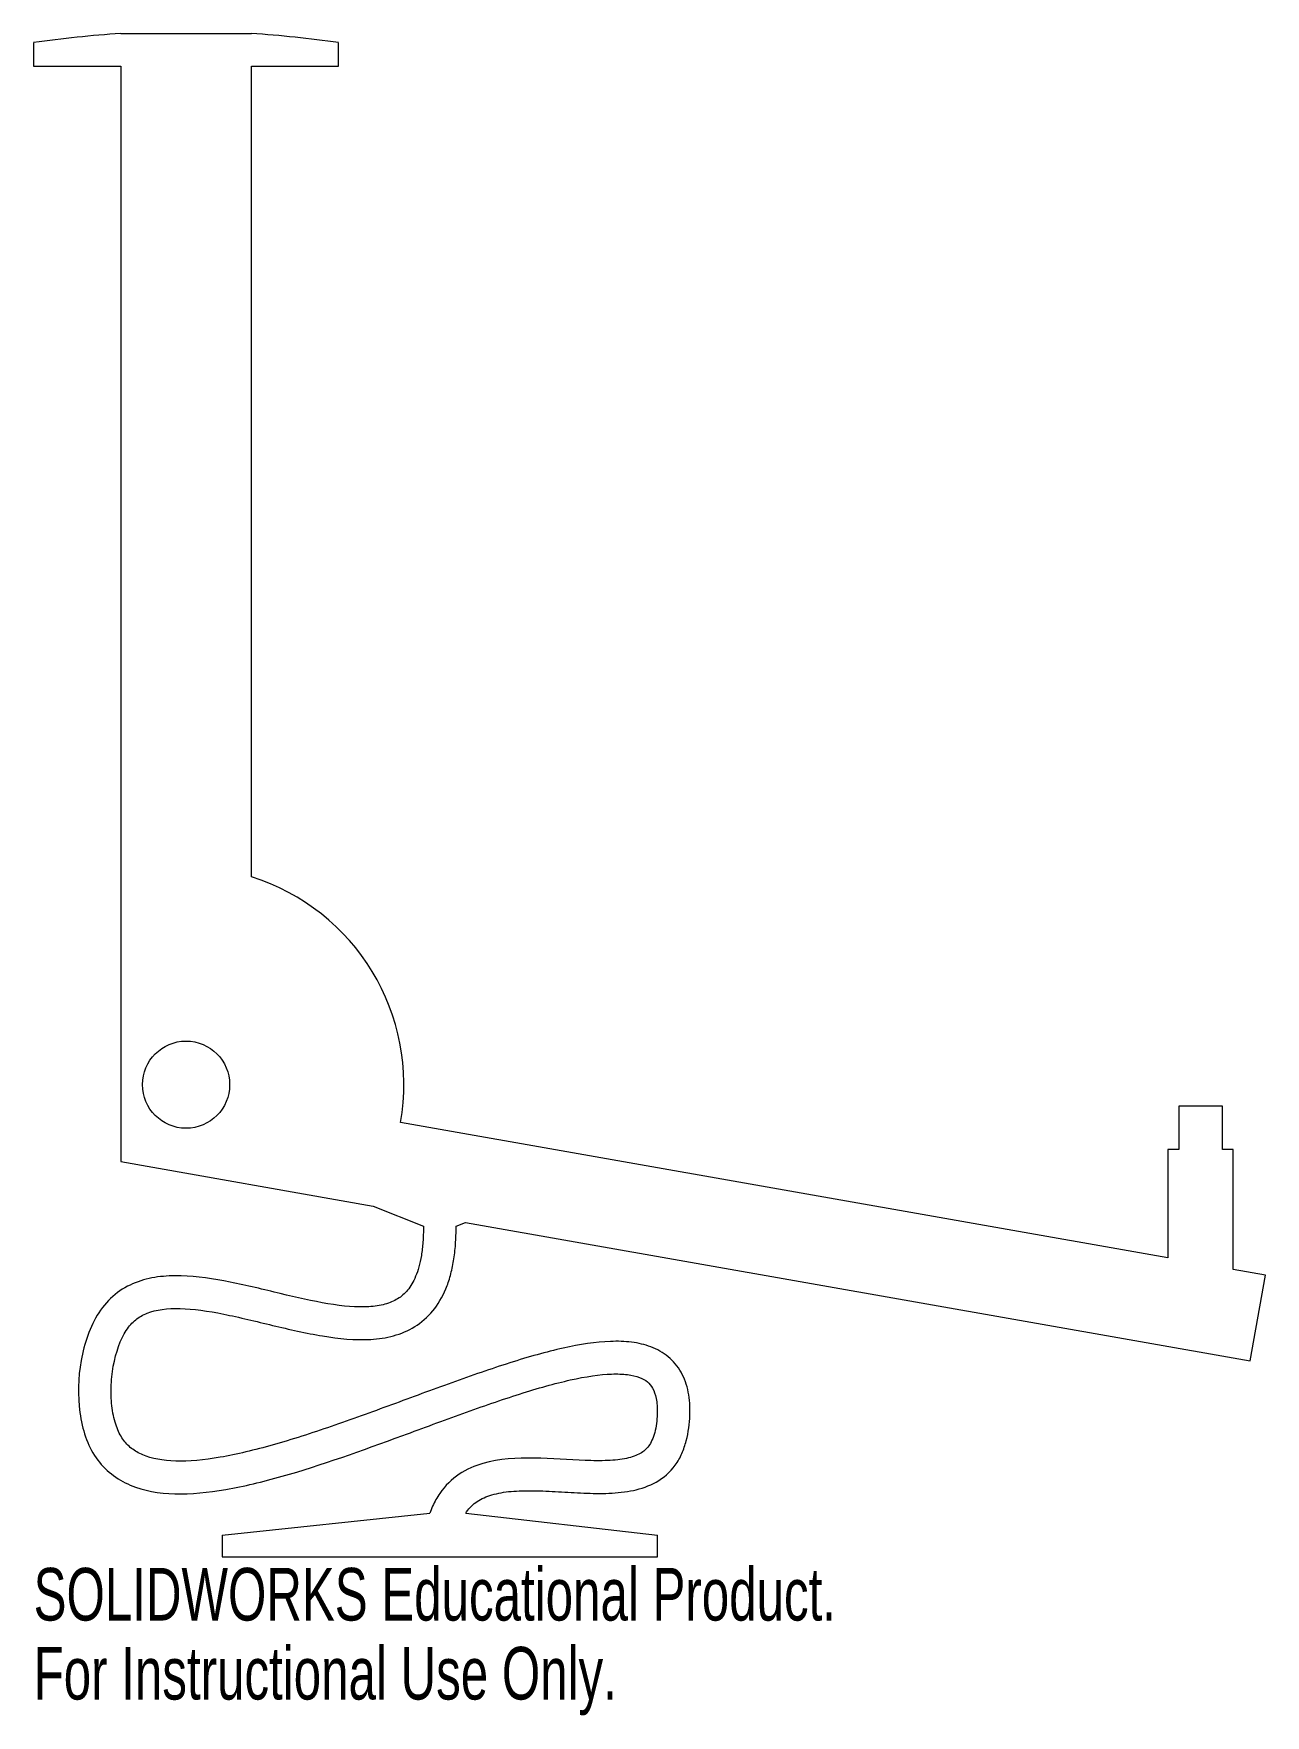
# Model space of a CAD drawing. Header units: millimetres. Extents: x -14 to 99, y -58 to 97.
import ezdxf

# ---------------------------------------------------------------- set-up
doc = ezdxf.new("R2010")
doc.units = ezdxf.units.MM
doc.styles.add('SLDTEXTSTYLE0', font='TXT', dxfattribs={"width": 0.7})

msp = doc.modelspace()

# ---------------------------------------------------------------- linework, layer by layer
at = {"color": 7, "linetype": 'Continuous', "lineweight": 15}
for p, q in [((-6, 96.5), (6, 96.5)), ((-14, 95.67), (-14, 93.5)), ((14, 93.5), (14, 95.67)), ((-14, 93.5), (-6, 93.5)), ((-6, 93.5), (-6, -7.07)), ((6, 19.08), (6, 93.5)), ((6, 93.5), (14, 93.5)), ((95.16, -1.96), (91.16, -1.96)), ((91.16, -1.96), (91.16, -5.96)), ((95.16, -5.96), (95.16, -1.96)), ((90.16, -15.9), (19.7, -3.47)), ((91.16, -5.96), (90.16, -5.96)), ((90.16, -5.96), (90.16, -15.9)), ((96.16, -5.96), (95.16, -5.96)), ((96.16, -16.96), (96.16, -5.96)), ((-6, -7.07), (17.18, -11.15)), ((17.18, -11.15), (21.8, -13)), ((24.8, -13), (25.67, -12.65)), ((25.67, -12.65), (97.72, -25.35)), ((99.11, -17.48), (96.16, -16.96)), ((97.72, -25.35), (99.11, -17.48)), ((3.3, -41.35), (22.39, -39.35)), ((25.68, -39.35), (43.3, -41.35)), ((3.3, -41.35), (3.3, -43.35)), ((43.3, -43.35), (43.3, -41.35)), ((3.3, -43.35), (43.3, -43.35))]:
    msp.add_line(p, q, dxfattribs=at)
msp.add_circle((0, 0), 4, dxfattribs=at)
for radius, start, end in [(96.69, 93.5579, 98.3256), (96.69, 81.6744, 86.4421), (20, 350, 72.5424)]:
    msp.add_arc((0, 0), radius, start, end, dxfattribs=at)
for points, knots in [([(21.8, -13), (21.8, -13.25), (21.79, -13.76), (21.74, -14.68), (21.62, -15.71), (21.39, -16.76), (20.99, -17.91), (20.37, -18.94), (19.47, -19.71), (18.31, -20.2), (16.33, -20.52), (13.13, -20.23), (8.68, -19.2), (4.03, -18.05), (0.25, -17.48), (-2.63, -17.59), (-4.69, -18.09), (-6.58, -19.15), (-8.1, -20.87), (-9.09, -22.98), (-9.9, -26.09), (-9.98, -29.39), (-9.31, -32.38), (-8.02, -34.99), (-5.26, -37.07), (-1.12, -37.75), (3.58, -37.3), (10.49, -35.63), (18.06, -32.9), (25.48, -30.15), (30.72, -28.32), (35.42, -26.99), (38.64, -26.51), (40.59, -26.59), (41.69, -26.86), (42.4, -27.27), (42.86, -27.82), (43.21, -28.71), (43.33, -30.18), (43.13, -31.72), (42.79, -32.69), (42.4, -33.36), (41.78, -33.9), (40.53, -34.36), (38.77, -34.55), (35.97, -34.51), (31.98, -34.18), (27.97, -34.37), (25.02, -35.63), (23.48, -37.1), (22.72, -38.48), (22.46, -39.13), (22.39, -39.35)], [0, 0, 0, 0, 0.0039062, 0.0078125, 0.015625, 0.0234375, 0.03125, 0.046875, 0.0625, 0.078125, 0.09375, 0.125, 0.15625, 0.1875, 0.21875, 0.234375, 0.25, 0.265625, 0.28125, 0.296875, 0.3125, 0.34375, 0.359375, 0.375, 0.40625, 0.4375, 0.46875, 0.5, 0.5625, 0.59375, 0.625, 0.65625, 0.6875, 0.703125, 0.71875, 0.734375, 0.75, 0.765625, 0.78125, 0.796875, 0.8046875, 0.8125, 0.828125, 0.84375, 0.859375, 0.875, 0.90625, 0.9375, 0.953125, 0.96875, 0.9765625, 0.9803434, 0.9803434, 0.9803434, 0.9803434]), ([(25.68, -39.35), (25.71, -39.3), (26.01, -38.85), (26.67, -38.21), (28.02, -37.61), (29.8, -37.3), (31.9, -37.26), (34.18, -37.37), (36.52, -37.52), (38.85, -37.56), (41.09, -37.33), (43.23, -36.62), (44.75, -35.34), (45.57, -33.87), (46.08, -32.32), (46.34, -30.31), (46.2, -28.18), (45.55, -26.34), (44.33, -24.89), (42.72, -24), (40.93, -23.59), (38.35, -23.51), (34.72, -24.07), (29.79, -25.47), (24.44, -27.33), (18.87, -29.4), (13.29, -31.43), (7.92, -33.16), (3.02, -34.34), (-1.13, -34.72), (-3.67, -34.24), (-5.05, -33.43), (-5.84, -32.6), (-6.44, -31.43), (-6.83, -29.75), (-6.93, -27.82), (-6.67, -25.16), (-5.8, -22.79), (-4.66, -21.53), (-3.27, -20.73), (-0.71, -20.38), (3.38, -20.98), (7.93, -22.11), (12.56, -23.18), (16.27, -23.55), (19.07, -23.14), (21.05, -22.32), (22.73, -20.88), (23.74, -19.17), (24.29, -17.55), (24.59, -16.19), (24.73, -14.93), (24.79, -13.86), (24.8, -13.28), (24.8, -13)], [0.0297197, 0.0297197, 0.0297197, 0.0297197, 0.03125, 0.046875, 0.0625, 0.078125, 0.09375, 0.109375, 0.125, 0.140625, 0.15625, 0.171875, 0.1875, 0.1953125, 0.203125, 0.21875, 0.234375, 0.25, 0.265625, 0.28125, 0.296875, 0.3125, 0.34375, 0.375, 0.40625, 0.4375, 0.46875, 0.5, 0.53125, 0.5625, 0.59375, 0.609375, 0.625, 0.640625, 0.65625, 0.671875, 0.6875, 0.71875, 0.734375, 0.75, 0.78125, 0.8125, 0.84375, 0.875, 0.90625, 0.921875, 0.9375, 0.953125, 0.96875, 0.9765625, 0.984375, 0.9921875, 0.9960938, 1, 1, 1, 1])]:
    msp.add_open_spline(points, degree=3, knots=knots, dxfattribs=at)

# ---------------------------------------------------------------- texts
at = {"color": 7, "linetype": 'Continuous', "char_height": 4.8336, "attachment_point": 1, "style": 'SLDTEXTSTYLE0'}
for s, insert in [('SOLIDWORKS Educational Product.', (-14, -44.37)), ('For Instructional Use Only.', (-14, -51.62))]:
    msp.add_mtext(s, dxfattribs=dict(at, insert=insert))

doc.saveas('drawing.dxf')
